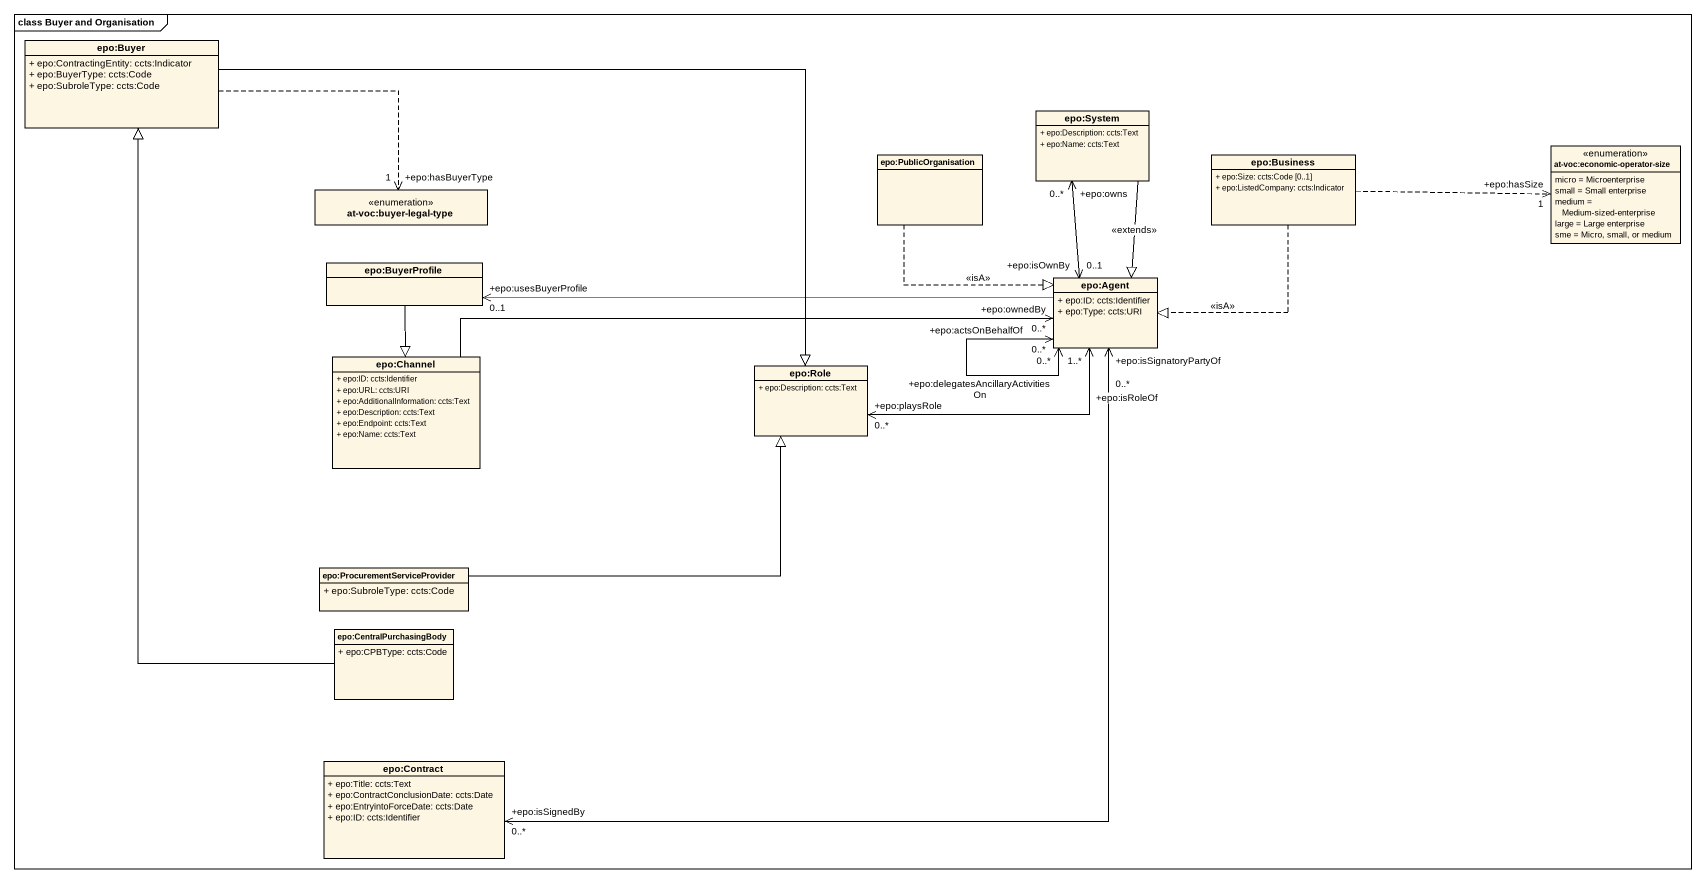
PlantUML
@startuml
mainframe class Buyer and Organisation
hide circle
hide empty members
skinparam classAttributeIconSize 0
class "epo:Buyer" as epo_Buyer {
  + epo:ContractingEntity: ccts:Indicator
  + epo:BuyerType: ccts:Code
  + epo:SubroleType: ccts:Code
}
class "epo:System" as epo_System {
  + epo:Description: ccts:Text
  + epo:Name: ccts:Text
}
class "epo:PublicOrganisation" as epo_PublicOrganisation
class "epo:Business" as epo_Business {
  + epo:Size: ccts:Code [0..1]
  + epo:ListedCompany: ccts:Indicator
}
enum "at-voc:economic-operator-size" as at_voc_economic_operator {
  micro = Microenterprise
  small = Small enterprise
  medium = Medium-sized-enterprise
  large = Large enterprise
  sme = Micro, small, or medium
}
enum "at-voc:buyer-legal-type" as at_voc_buyer_legal_type
class "epo:BuyerProfile" as epo_BuyerProfile
class "epo:Agent" as epo_Agent {
  + epo:ID: ccts:Identifier
  + epo:Type: ccts:URI
}
class "epo:Channel" as epo_Channel {
  + epo:ID: ccts:Identifier
  + epo:URL: ccts:URI
  + epo:AdditionalInformation: ccts:Text
  + epo:Description: ccts:Text
  + epo:Endpoint: ccts:Text
  + epo:Name: ccts:Text
}
class "epo:Role" as epo_Role {
  + epo:Description: ccts:Text
}
class "epo:ProcurementServiceProvider" as epo_ProcurementServiceProvid {
  + epo:SubroleType: ccts:Code
}
class "epo:CentralPurchasingBody" as epo_CentralPurchasingBody {
  + epo:CPBType: ccts:Code
}
class "epo:Contract" as epo_Contract {
  + epo:Title: ccts:Text
  + epo:ContractConclusionDate: ccts:Date
  + epo:EntryintoForceDate: ccts:Date
  + epo:ID: ccts:Identifier
}
epo_Buyer .right.> "+epo:hasBuyerType\n1" at_voc_buyer_legal_type
epo_Buyer -right-|> epo_Role
epo_System --|> epo_Agent : <<extends>>
epo_System "+epo:owns\n0..*" <--> "+epo:isOwnBy\n0..1" epo_Agent
epo_PublicOrganisation ..|> epo_Agent : <<isA>>
epo_Business .right.> "+epo:hasSize\n1" at_voc_economic_operator
epo_Business ..|> epo_Agent : <<isA>>
epo_BuyerProfile --|> epo_Channel
epo_Agent -left-> "+epo:usesBuyerProfile\n0..1" epo_BuyerProfile
epo_Agent "+epo:actsOnBehalfOf\n0..*" <--> "+epo:delegatesAncillaryActivitiesOn\n0..*" epo_Agent
epo_Agent "+epo:isRoleOf\n1..*" <-left-> "+epo:playsRole\n0..*" epo_Role
epo_Channel -right-> "+epo:ownedBy\n0..*" epo_Agent
epo_ProcurementServiceProvid -right-|> epo_Role
epo_CentralPurchasingBody -up-|> epo_Buyer
epo_Contract "+epo:isSignedBy\n0..*" <-up-> "+epo:isSignatoryPartyOf\n0..*" epo_Agent
@enduml
